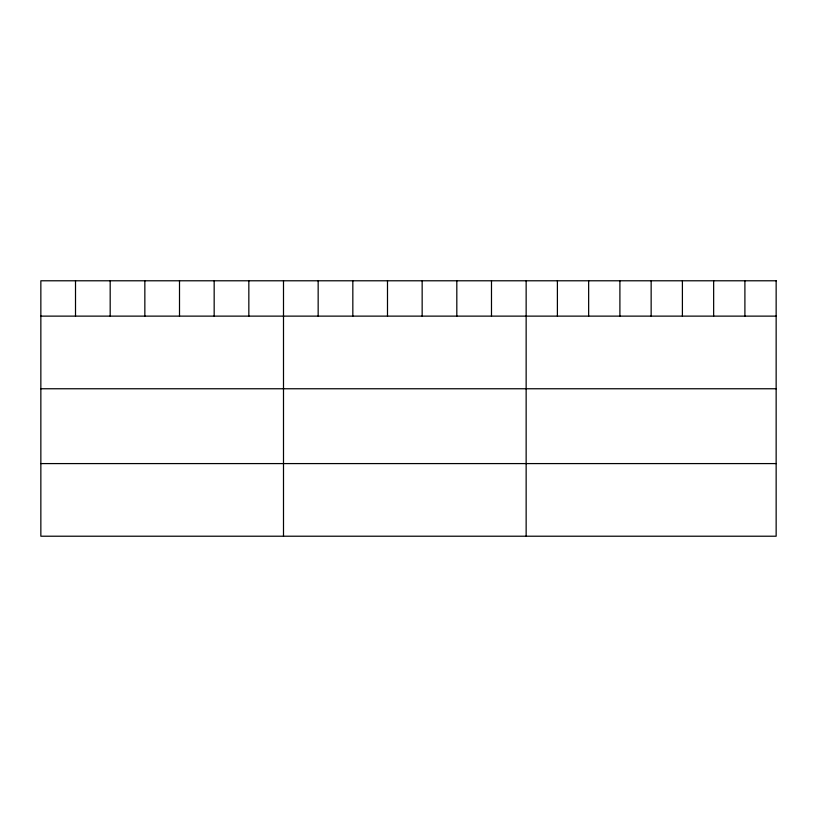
<?xml version="1.0" encoding="UTF-8"?>
<svg xmlns="http://www.w3.org/2000/svg" width="817" height="817" viewBox="0 0 817 817"><rect width="100%" height="100%" fill="white"/><g stroke="black" fill="none" stroke-linecap="round" stroke-linejoin="round"><path stroke-width="1.23" d="M40.85 316.128L776.15 316.128M40.85 388.759L776.15 388.759M40.85 463.586L776.15 463.586M744.9 280.782L744.9 316.128M713.649 280.782L713.649 316.128M682.399 280.782L682.399 316.128M651.149 280.782L651.149 316.128M619.899 280.782L619.899 316.128M588.649 280.782L588.649 316.128M557.398 280.782L557.398 316.128M526.148 280.782L526.148 536.218M491.487 280.782L491.487 316.128M456.815 280.782L456.815 316.128M422.154 280.782L422.154 316.128M387.493 280.782L387.493 316.128M352.832 280.782L352.832 316.128M318.16 280.782L318.16 316.128M283.499 280.782L283.499 536.218M248.838 280.782L248.838 316.128M214.166 280.782L214.166 316.128M179.505 280.782L179.505 316.128M144.844 280.782L144.844 316.128M110.183 280.782L110.183 316.128M75.511 280.782L75.511 316.128M776.15 280.782L40.85 280.782L40.85 536.218L776.15 536.218L776.15 280.782"/></g></svg>
